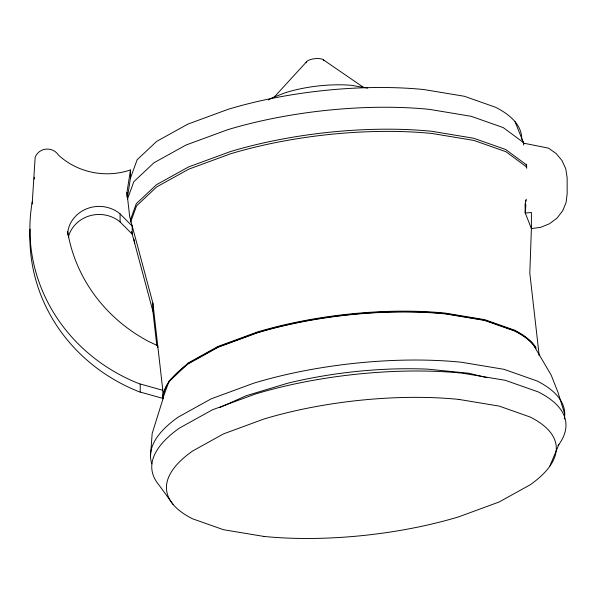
<?xml version="1.0" encoding="UTF-8"?>
<svg xmlns="http://www.w3.org/2000/svg" width="597" height="597" viewBox="0 0 597 597"><rect width="100%" height="100%" fill="white"/><g stroke="black" fill="none" stroke-linecap="round" stroke-linejoin="round"><path stroke-width="0.9" d="M515.024 121.669L523.644 143.176L548.479 148.138L556.098 153.489L561.986 160.526L565.755 168.757L567.143 177.622L567.15 193.756L566.06 202.667L562.568 210.995L556.919 218.189L549.486 223.748L540.785 227.3L531.405 228.606L525.285 213.084L525.636 200.159M526.547 166.921L526.621 164.153M531.472 226.748L529.808 273.142L539.225 355.797M34.23 179.16L34.357 177.331M531.405 228.606L531.397 212.465L525.285 213.084L525.882 204.771M526.144 201.077L526.278 199.234M150.519 455.884L152.16 433.526L162.906 399.154A194.756 65.969 -6.5 0 1 188.152 363.849L218.084 347.26L257.113 332.91A187.227 63.424 -6.5 0 1 445.578 313.918L484.615 320.402L514.569 330.954A194.756 65.969 -6.5 0 1 535.248 347.29M126.937 196.988L126.937 192.503L130.482 169.958A69.349 65.2 0 0 1 58.387 155.019A12.813 12.052 0 0 0 45.962 149.138A12.813 12.052 0 0 0 35.148 157.369L32.171 203.973M127.504 196.965L130.489 178.025L130.482 169.958M67.774 235.143L67.774 231.554L69.11 226.457A31.783 29.88 0 0 1 120.116 213.853M68.446 237.076L69.11 234.531A31.783 29.88 0 0 1 120.124 221.92M130.489 178.025L137.146 159.75L156.675 141.377L187.756 124.161L228.263 109.266A194.323 65.827 -6.5 0 1 423.877 89.55L464.384 96.281L495.48 107.236A202.137 68.468 -6.5 0 1 521.703 138.601L523.756 143.72M127.564 198.861L133.803 181.734L153.936 162.794L185.973 145.041L227.733 129.691A200.331 67.857 -6.5 0 1 429.4 109.363L471.16 116.303L503.219 127.594L523.368 142.474M130.37 219.942L136.303 203.674L156.436 184.727L188.473 166.981L230.233 151.631A200.331 67.857 -6.5 0 1 431.9 131.303L473.66 138.243L505.719 149.534L525.867 164.414L526.852 166.906M130.624 222.136L136.549 205.868L156.683 186.921L188.727 169.175L230.487 153.825A200.331 67.857 -6.5 0 1 432.146 133.497L473.914 140.437L505.965 151.728L526.121 166.608L526.778 168.272M162.817 398.371L162.817 390.304L140.22 383.99L140.22 392.057L162.817 398.371L169.235 380.767L188.048 363.066L217.995 346.476L257.023 332.126A187.227 63.424 -6.5 0 1 445.489 313.134L484.525 319.611L514.48 330.171M549.658 466.488L558.926 444.459M273.963 97.363L306.425 61.924M268.381 99.953L271.441 98.132L284.709 92.931A65.879 22.313 -6.5 0 1 350.969 85.267L367.7 88.11M219.95 407.482L246.143 395.736L287.53 383.259A181.66 61.536 -6.5 0 1 427.653 369.14L469.048 373.274L486.839 377.67M458.802 399.4L499.174 406.102L530.158 417.019A201.428 68.23 -6.5 0 1 530.181 484.794L499.226 501.95L458.862 516.793A193.637 65.595 -6.5 0 1 263.934 536.434M263.941 536.434L223.562 529.733L192.585 518.815A201.428 68.23 -6.5 0 1 192.555 451.041L223.517 433.885L263.881 419.042A193.637 65.595 -6.5 0 1 458.809 399.4M323.559 59.946L363.521 87.386M173.1 504.435L158.832 484.779A214.017 72.498 -6.5 0 1 179.503 428.049L212.398 409.818L255.285 394.05A205.741 69.692 -6.5 0 1 462.399 373.177L505.286 380.304L538.21 391.901A214.017 72.498 -6.5 0 1 557.986 445.713M533.405 344.857L551.158 375.05L558.083 392.617L564.725 414.139M162.817 390.304L152.877 303.06L129.683 216.636L126.937 192.503M131.534 231.591L152.877 311.127L156.81 345.633M133.885 238.875L134.713 243.427M67.774 231.554L68.618 236.882A162.974 153.228 0 0 0 148.586 341.432L157.735 345.738L157.735 347.529M523.644 143.176L523.688 145.041M525.069 203.764L525.285 213.084M152.877 303.06L152.877 311.127M151.825 463.802A214.017 72.498 -6.5 0 1 178.257 417.079L211.151 398.848L254.038 383.08A205.741 69.692 -6.5 0 1 461.145 362.207L504.04 369.334L536.957 380.931A214.017 72.498 -6.5 0 1 564.247 419.079M514.472 330.171A194.756 65.969 -6.5 0 1 536.225 348.163M162.877 398.878A194.846 65.998 -6.5 0 1 169.309 381.274L188.107 363.573L218.054 346.984L257.076 332.633A187.227 63.424 -6.5 0 1 445.549 313.641L484.577 320.126L514.539 330.678A194.756 65.969 -6.5 0 1 535.218 347.014M140.176 392.169A178.436 167.764 0 0 1 30.096 229.121M140.168 384.102A178.436 167.764 0 0 1 32.35 201.308M306.224 62.745A9.037 3.06 -6.5 0 1 308.552 60.304A8.888 3.007 -6.5 0 1 321.096 58.857A9.037 3.06 -6.5 0 1 323.955 60.693M132.221 226.099L120.087 213.89L120.087 221.957L132.228 234.173L132.221 226.099"/></g></svg>
